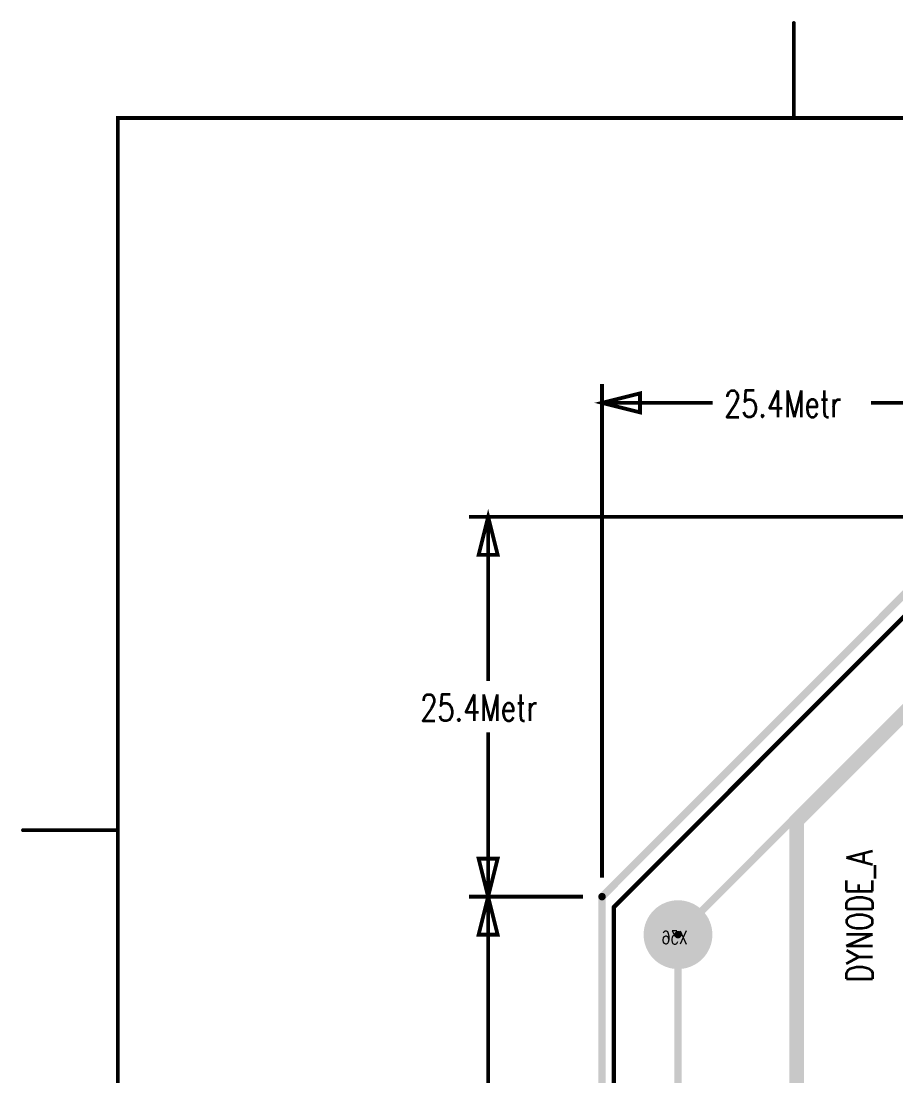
# Model space of a CAD drawing. Extents: x -105 to 180, y -98 to 99.
# Drawn here: x -104.9 to -46.4, y 28.7 to 99.2 of the extents above; entities that cross this region are included whole.
import ezdxf

# ---------------------------------------------------------------- set-up
doc = ezdxf.new("R2010")
doc.units = 0
doc.linetypes.add('SIG_0', pattern=[2, 1, 1])
doc.linetypes.add('SIG_61', pattern=[2, 1, 1])
for name, color, linetype in [('2D_LINE_00', 1, 'CONTINUOUS'), ('BOARD_OUTLINE_00', 5, 'CONTINUOUS'), ('DIMENSION_24', 5, 'CONTINUOUS'), ('DRIL_NPLTE_THRU_01', 16, 'CONTINUOUS'), ('DRIL_NPLTE_THRU_02', 176, 'CONTINUOUS'), ('DRIL_NPLTE_THRU_04', 56, 'CONTINUOUS'), ('DRIL_SYMBOL', 5, 'CONTINUOUS'), ('PADS_BOT', 2, 'CONTINUOUS'), ('PADS_INNER', 1, 'CONTINUOUS'), ('PADS_TOP', 1, 'CONTINUOUS'), ('PART_NAME_04', 4, 'CONTINUOUS'), ('POUR_OUTLINE_04', 2, 'CONTINUOUS'), ('TEXT_01', 1, 'CONTINUOUS'), ('TEXT_21', 3, 'CONTINUOUS'), ('TEXT_24', 6, 'CONTINUOUS'), ('TEXT_27', 4, 'CONTINUOUS'), ('TRACE_02', 5, 'CONTINUOUS'), ('TRACE_04', 2, 'CONTINUOUS')]:
    doc.layers.add(name, color=color, linetype=linetype)
doc.styles.add('W0$127', font='simplex', dxfattribs={"width": 0.75})
doc.styles.add('W0$2', font='simplex', dxfattribs={"width": 0.75})
doc.styles.add('W0$254', font='simplex', dxfattribs={"width": 0.75})

# ---------------------------------------------------------------- blocks, each defined once
blk = doc.blocks.new('SMOOTH_0$5')
at = {"const_width": 0.25}
blk.add_lwpolyline([(-0.125, 0, 1), (0.125, 0, 1)], format="xyb", close=True, dxfattribs=at)
blk = doc.blocks.new('BOARD_24')
at = {"layer": 'BOARD_OUTLINE_00', "const_width": 0.5}
blk.add_lwpolyline([(0, 0), (-81.28, 0), (-106.68, -25.4), (-106.68, -106.68), (-88.9, -124.46), (7.62, -124.46), (25.4, -106.68), (25.4, -25.4)], close=True, dxfattribs=at)
at = {"layer": 'BOARD_OUTLINE_00'}
blk.add_blockref('SMOOTH_0$5', (-106.68, -25.4), dxfattribs=at)
blk = doc.blocks.new('SMOOTH_0$254')
at = {"const_width": 0.127}
blk.add_lwpolyline([(-0.0635, 0, 1), (0.0635, 0, 1)], format="xyb", close=True, dxfattribs=at)
blk = doc.blocks.new('DRAWING_5')
at = {"layer": '2D_LINE_00', "const_width": 0.254}
for points in [[(45.212, 196.85), (45.212, 190.5)], [(0, 142.875), (-6.35, 142.875)]]:
    blk.add_lwpolyline(points, dxfattribs=at)
blk.add_lwpolyline([(271.78, 0), (271.78, 190.5), (0, 190.5), (0, 0)], close=True, dxfattribs=at)
at = {"layer": '2D_LINE_00'}
for p in [(45.212, 196.85), (0, 190.5), (45.212, 190.5), (-6.35, 142.875), (0, 142.875)]:
    blk.add_blockref('SMOOTH_0$254', p, dxfattribs=at)
blk = doc.blocks.new('D_1dfeghi_49')
at = {"layer": 'DIMENSION_24'}
for points, const_width in [([(0, 1.27), (0, 34.29)], 0.254), ([(25.4, 26.67), (25.4, 34.29)], 0.254), ([(0, 33.02), (7.406, 33.02)], 0.254), ([(25.4, 33.02), (17.994, 33.02)], 0.254), ([(25.4, 25.4), (25.401, 25.4)], 0.0254), ([(0, 0), (0.001, 0)], 0.0254)]:
    blk.add_lwpolyline(points, dxfattribs=dict(at, const_width=const_width))
at = {"layer": 'DIMENSION_24', "const_width": 0.254}
for points in [[(0, 33.02), (2.54, 33.655), (2.54, 32.385)], [(25.4, 33.02), (22.86, 32.385), (22.86, 33.655)]]:
    blk.add_lwpolyline(points, close=True, dxfattribs=at)
at = {"layer": 'TEXT_24', "style": 'W0$254', "width": 0.75}
blk.add_text('25.4Metr', height=1.778, dxfattribs=at).set_placement((8.168, 32.068))
blk = doc.blocks.new('D_2dfeghi_52')
at = {"layer": 'DIMENSION_24'}
for points, const_width in [([(24.13, 25.4), (-8.89, 25.4)], 0.254), ([(-7.62, 25.4), (-7.62, 14.415)], 0.254), ([(25.4, 25.4), (25.401, 25.4)], 0.0254), ([(-7.62, 0), (-7.62, 10.986)], 0.254), ([(-1.27, 0), (-8.89, 0)], 0.254), ([(0, 0), (0.001, 0)], 0.0254)]:
    blk.add_lwpolyline(points, dxfattribs=dict(at, const_width=const_width))
at = {"layer": 'DIMENSION_24', "const_width": 0.254}
for points in [[(-7.62, 25.4), (-6.985, 22.86), (-8.255, 22.86)], [(-7.62, 0), (-8.255, 2.54), (-6.985, 2.54)]]:
    blk.add_lwpolyline(points, close=True, dxfattribs=at)
at = {"layer": 'TEXT_24', "style": 'W0$254', "width": 0.75}
blk.add_text('25.4Metr', height=1.778, dxfattribs=at).set_placement((-12.152, 11.748))
blk = doc.blocks.new('D_2dfeghi_53')
at = {"layer": 'DIMENSION_24'}
for points, const_width in [([(-1.27, 81.28), (-8.89, 81.28)], 0.254), ([(-7.62, 81.28), (-7.62, 42.355)], 0.254), ([(0, 81.28), (0.001, 81.28)], 0.0254)]:
    blk.add_lwpolyline(points, dxfattribs=dict(at, const_width=const_width))
at = {"layer": 'DIMENSION_24', "const_width": 0.254}
blk.add_lwpolyline([(-7.62, 81.28), (-6.985, 78.74), (-8.255, 78.74)], close=True, dxfattribs=at)
blk = doc.blocks.new('POUR_OUTLINE_2')
at = {"layer": 'POUR_OUTLINE_04', "const_width": 0.3}
blk.add_lwpolyline([(-437.665, -448.820736), (-437.665, -369.059264, 0.198912367), (-437.708934, -368.953198), (-462.933198, -343.728934, 0.198912367), (-463.039264, -343.685), (-542.800736, -343.685, 0.198912367), (-542.906802, -343.728934), (-568.131066, -368.953198, 0.198912367), (-568.175, -369.059264), (-568.175, -448.820736, 0.198912367), (-568.131066, -448.926802), (-550.526802, -466.531066, 0.198912367), (-550.420736, -466.575), (-455.419264, -466.575, 0.198912367), (-455.313198, -466.531066), (-437.708934, -448.926802, 0.198912367)], format="xyb", close=True, dxfattribs=at)
blk = doc.blocks.new('POUR_HEADER_1')
blk.add_blockref('POUR_OUTLINE_2', (541.02, 343.535))
blk = doc.blocks.new('DRIL_SYMBOL_4')
at = {"layer": 'DRIL_SYMBOL', "const_width": 0.0508}
for points in [[(-0.254, 0), (0.254, 0)], [(0, -0.254), (0, 0.254)]]:
    blk.add_lwpolyline(points, dxfattribs=at)
blk = doc.blocks.new('DRIL_HOLE_4')
at = {"const_width": 2}
blk.add_lwpolyline([(-1, 0, 1), (1, 0, 1)], format="xyb", close=True, dxfattribs=at)
blk.add_blockref('DRIL_SYMBOL_4', (0, 0))
blk = doc.blocks.new('PAD_0')
blk.add_lwpolyline([(0, 0, 1), (0, 0, 1)], format="xyb", close=True)
blk = doc.blocks.new('PAD_17')
at = {"const_width": 2.3}
blk.add_lwpolyline([(0, -1.15, 1), (0, 1.15, 1)], format="xyb", close=True, dxfattribs=at)
blk = doc.blocks.new('STK_BOT_153')
at = {"layer": 'DRIL_NPLTE_THRU_01'}
blk.add_blockref('DRIL_HOLE_4', (0, 0), dxfattribs=at)
at = {"layer": 'DRIL_NPLTE_THRU_02'}
blk.add_blockref('DRIL_HOLE_4', (0, 0), dxfattribs=at)
at = {"layer": 'DRIL_NPLTE_THRU_04'}
blk.add_blockref('DRIL_HOLE_4', (0, 0), dxfattribs=at)
at = {"layer": 'PADS_BOT'}
blk.add_blockref('PAD_17', (0, 0), dxfattribs=at)
at = {"layer": 'PADS_INNER'}
blk.add_blockref('PAD_0', (0, 0), dxfattribs=at)
at = {"layer": 'PADS_TOP'}
blk.add_blockref('PAD_0', (0, 0), dxfattribs=at)
blk = doc.blocks.new('SYM_BOT_26')
blk.add_blockref('STK_BOT_153', (0, 0))
blk = doc.blocks.new('PART_BOT_128')
blk.add_blockref('SYM_BOT_26', (0, 0))
at = {"layer": 'PART_NAME_04', "style": 'W0$127', "width": 0.75}
blk.add_text('X36', height=0.889, dxfattribs=at).set_placement((-0.635, -0.635))
blk = doc.blocks.new('SMOOTH_1')
at = {"const_width": 0.5}
blk.add_lwpolyline([(-0.25, 0, 1), (0.25, 0, 1)], format="xyb", close=True, dxfattribs=at)

msp = doc.modelspace()

# ---------------------------------------------------------------- linework, layer by layer
at = {"layer": 'TRACE_02', "linetype": 'SIG_0', "const_width": 1}
msp.add_lwpolyline([(-53.0225, -16.51), (-53.0225, 45.72), (-43.18, 55.5625), (-33.3375, 55.5625), (-30.48, 58.42), (-19.05, 58.42)], dxfattribs=at)
at = {"layer": 'TRACE_04', "linetype": 'SIG_61', "const_width": 0.5}
for points in [[(-60.96, 38.1), (-38.1, 60.96)], [(-60.96, -38.1), (-60.96, 38.1)]]:
    msp.add_lwpolyline(points, dxfattribs=at)

# ---------------------------------------------------------------- block references
for name, p in [('DRAWING_5', (-98.425, -97.79)), ('D_1dfeghi_49', (-66.04, 40.64)), ('D_2dfeghi_52', (-66.04, 40.64)), ('BOARD_24', (40.64, 66.04)), ('D_2dfeghi_53', (-66.04, -40.64))]:
    msp.add_blockref(name, p)
at = {"linetype": 'SIG_61'}
msp.add_blockref('POUR_HEADER_1', (-38.1, 65.405), dxfattribs=at)
at = {"xscale": -1}
msp.add_blockref('PART_BOT_128', (-60.96, 38.1), dxfattribs=at)
at = {"layer": 'TRACE_02'}
msp.add_blockref('SMOOTH_1', (-53.0225, 45.72), dxfattribs=at)
at = {"layer": 'TRACE_04'}
msp.add_blockref('SMOOTH_0$5', (-60.96, 38.1), dxfattribs=at)
msp.add_blockref('SMOOTH_0$5', (-60.96, 38.1), dxfattribs=at)

# ---------------------------------------------------------------- texts
at = {"layer": 'TEXT_01', "style": 'W0$2', "width": 0.75}
msp.add_text('DYNODE_A', height=1.75, rotation=90, dxfattribs=at).set_placement((-47.9425, 34.925))
at = {"layer": 'TEXT_21', "style": 'W0$2', "width": 0.75}
msp.add_text('DYNODE_A', height=1.75, rotation=90, dxfattribs=at).set_placement((-47.9425, 34.925))
at = {"layer": 'TEXT_24', "style": 'W0$2', "width": 0.75}
msp.add_text('DYNODE_A', height=1.75, rotation=90, dxfattribs=at).set_placement((-47.9425, 34.925))
at = {"layer": 'TEXT_27', "style": 'W0$2', "width": 0.75}
msp.add_text('DYNODE_A', height=1.75, rotation=90, dxfattribs=at).set_placement((-47.9425, 34.925))

doc.saveas('drawing.dxf')
